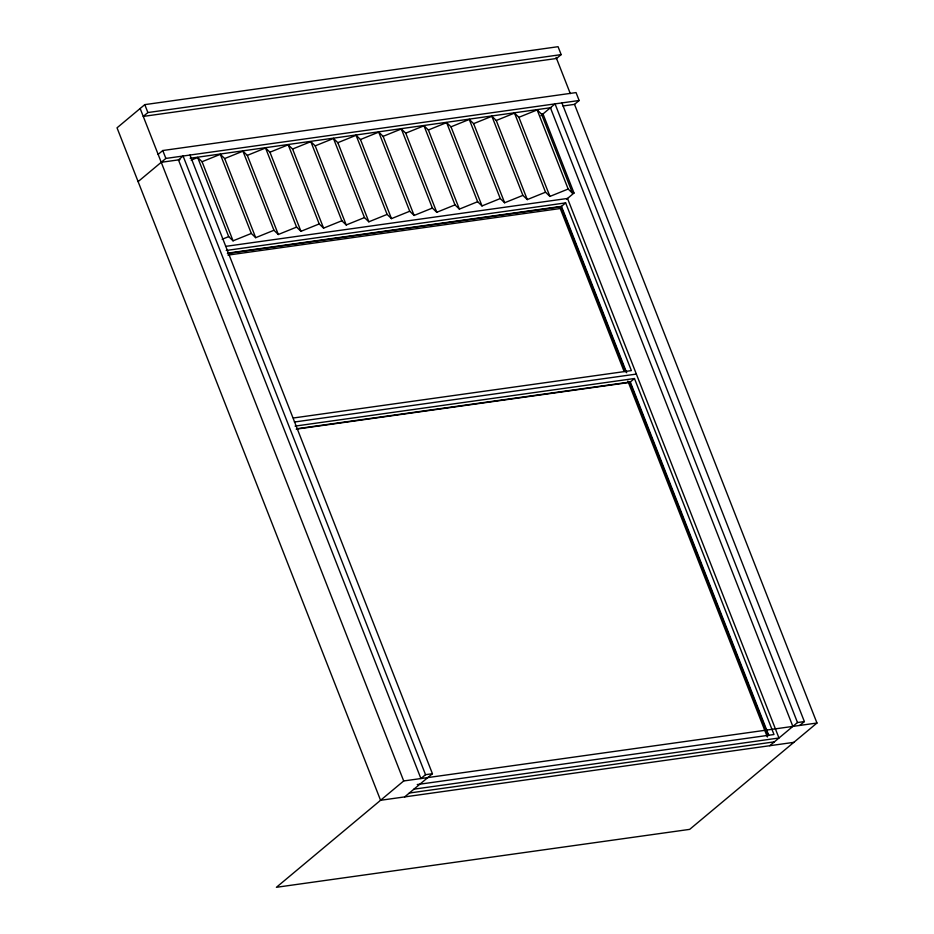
<?xml version="1.0" encoding="UTF-8"?>
<svg xmlns="http://www.w3.org/2000/svg" width="934" height="934" viewBox="0 0 934 934"><rect width="100%" height="100%" fill="white"/><g stroke="black" fill="none" stroke-linecap="round" stroke-linejoin="round"><path stroke-width="1.4" d="M561.159 54.616L147.887 112.547L143.264 116.411L556.536 58.48L561.159 54.616L558.065 46.7L144.782 104.631L117.03 127.83L380.57 800.286L793.842 742.343M158.138 154.39L162.773 150.526L576.044 92.583L579.138 100.498L574.515 104.363L562.957 105.986M138.115 181.616L165.867 158.43L579.138 100.498M540.914 115.676L555.041 103.872L797.484 722.542L769.733 745.729M566.669 199.164L574.013 193.034L543.004 113.925L541.533 114.135L537.155 109.92L518.895 117.299L514.529 113.096L496.269 120.474L491.891 116.271L473.631 123.65L469.265 119.435L451.005 126.826L446.627 122.611L428.379 129.989L424.001 125.786L405.741 133.165L401.363 128.962L383.115 136.341L378.737 132.126L360.477 139.516L356.099 135.302L337.851 142.68L333.473 138.477L315.213 145.856L310.835 141.653L292.587 149.031L288.209 144.817L269.949 152.207L265.571 147.992L247.323 155.371L242.945 151.168L224.685 158.547L220.307 154.343L202.059 161.722L197.681 157.507L191.166 160.146M227.394 253.523L561.019 206.753L565.642 202.888L631.372 370.611L293.416 417.988M296.23 429.15L629.843 382.38L634.466 378.515L773.994 734.521L417.264 784.537M816.97 723.021L403.698 780.964L276.406 887.3L689.677 829.369L816.97 723.021L574.515 104.363M425.542 774.683L420.919 778.547L178.464 159.889L183.087 156.025L425.542 774.683L432.43 773.714L189.976 155.056M404.679 796.9L432.43 773.714M799.749 725.438L804.372 721.573L561.918 102.915M222.164 239.267L228.69 236.629L233.056 240.832L251.316 233.453L255.694 237.668L273.942 230.278L278.32 234.492L296.58 227.102L300.958 231.317L319.206 223.938L323.584 228.141L341.844 220.763L346.222 224.977L364.47 217.587L368.848 221.802L387.108 214.411L391.486 218.626L409.734 211.247L414.112 215.45L432.372 208.072L436.75 212.287L454.998 204.896L459.376 209.111L477.636 201.721L482.014 205.935L500.262 198.557L504.64 202.76L522.9 195.381L527.278 199.584L545.526 192.206L549.904 196.42L568.164 189.03L572.53 193.245L574.013 193.034M161.243 162.294L180.028 159.667M190.139 158.243L551.399 107.608M225.561 246.389L567.533 198.452L778.979 738L413.925 789.172M226.25 250.464L565.642 202.888M227.861 253.137L561.474 206.367L626.679 372.736M227.954 255.11L560.26 208.527L624.145 371.557M294.397 422.016L636.369 374.079M295.074 426.102L634.466 378.515M296.685 428.764L630.31 381.994L768.764 735.291M797.484 722.542L804.372 721.573M409.302 793.036L774.356 741.865M556.069 57.289L570.3 93.598M550.406 107.737L792.861 726.407M541.533 114.135L572.53 193.245M537.155 109.92L568.164 189.03M561.019 206.753L625.687 371.767M629.843 382.38L768.297 735.688M627.87 381.06L767.363 736.996M518.895 117.299L549.904 196.42M514.529 113.096L545.526 192.206M496.269 120.474L527.278 199.584M491.891 116.271L522.9 195.381M473.631 123.65L504.64 202.76M469.265 119.435L500.262 198.557M451.005 126.826L482.014 205.935M446.627 122.611L477.636 201.721M428.379 129.989L459.376 209.111M424.001 125.786L454.998 204.896M405.741 133.165L436.75 212.287M401.363 128.962L432.372 208.072M383.115 136.341L414.112 215.45M378.737 132.126L409.734 211.247M360.477 139.516L391.486 218.626M356.099 135.302L387.108 214.411M337.851 142.68L368.848 221.802M333.473 138.477L364.47 217.587M315.213 145.856L346.222 224.977M310.835 141.653L341.844 220.763M292.587 149.031L323.584 228.141M288.209 144.817L319.206 223.938M269.949 152.207L300.958 231.317M265.571 147.992L296.58 227.102M247.323 155.371L278.32 234.492M242.945 151.168L273.942 230.278M224.685 158.547L255.694 237.668M220.307 154.343L251.316 233.453M202.059 161.722L233.056 240.832M197.681 157.507L228.69 236.629M144.782 104.631L147.887 112.547M162.773 150.526L165.867 158.43M140.158 108.496L403.698 780.964"/></g></svg>
